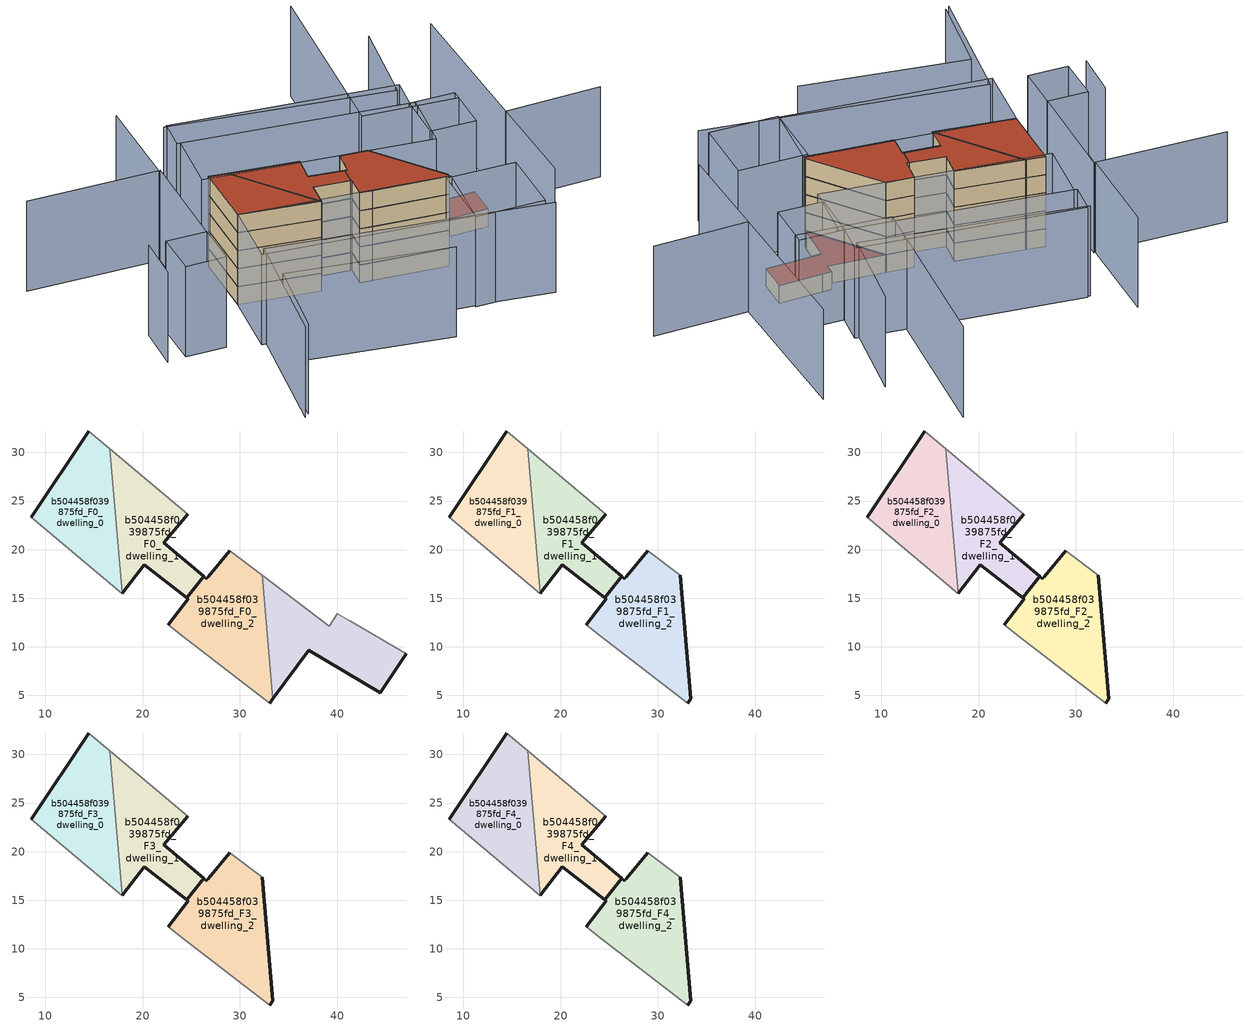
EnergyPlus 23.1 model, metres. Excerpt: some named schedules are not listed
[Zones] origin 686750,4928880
b504458f039875fd_F0_dwelling_0
 floor ground (EU_floor_Construction): 17.89,15.49 17.92,15.53 16.63,30.37 14.45,32.21 8.55,23.32 z0
 wall outside (EU_wall_Construction): 8.55,23.32 14.45,32.21 z0:3
 wall adiabatic (EU_wall_Construction): 14.45,32.21 16.63,30.37 / 17.92,15.53 17.89,15.49 8.55,23.32 z0:3
 wall to b504458f039875fd_F0_dwelling_1 (EU_wall_Construction): 16.63,30.37 17.92,15.53 z0:3
b504458f039875fd_F0_dwelling_1
 floor ground (EU_floor_Construction): 25.34,16.06 25.35,16.07 26.27,17.25 22.15,20.69 24.63,23.66 16.63,30.37 17.92,15.53 20.16,18.45 24.55,15.05 z0
 wall outside (EU_wall_Construction): 24.63,23.66 22.15,20.69 26.27,17.25 25.35,16.07 25.34,16.06 24.55,15.05 20.16,18.45 17.92,15.53 z0:3
 wall adiabatic (EU_wall_Construction): 16.63,30.37 24.63,23.66 z0:3
b504458f039875fd_F0_dwelling_2
 floor ground (EU_floor_Construction): 33.06,4.23 33.39,4.67 32.29,17.37 28.98,19.87 26.73,17.21 26.56,17.01 26.27,17.25 24.56,15.05 24.68,14.96 22.61,12.28 24.11,11.12 z0
 wall outside (EU_wall_Construction): 33.39,4.67 33.06,4.23 / 22.61,12.28 24.68,14.96 24.56,15.05 26.27,17.25 26.56,17.01 26.73,17.21 28.98,19.87 z0:3
 wall adiabatic (EU_wall_Construction): 33.06,4.23 24.11,11.12 22.61,12.28 / 28.98,19.87 32.29,17.37 z0:3
 wall to b504458f039875fd_F0_dwelling_3 (EU_wall_Construction): 32.29,17.37 33.39,4.67 z0:3
b504458f039875fd_F0_dwelling_3
 floor ground (EU_floor_Construction): 44.42,5.28 47.11,9.31 41.31,12.66 40,13.43 39.22,12.15 32.29,17.37 33.39,4.67 37.11,9.68 z0
 wall outside (EU_wall_Construction): 47.11,9.31 44.42,5.28 37.11,9.68 33.39,4.67 z0:3
 wall adiabatic (EU_wall_Construction): 32.29,17.37 39.22,12.15 40,13.43 41.31,12.66 47.11,9.31 z0:3
 roof outside (EU_roof_Construction): 41.31,12.66 47.11,9.31 44.42,5.28 37.11,9.68 33.39,4.67 32.29,17.37 39.22,12.15 40,13.43 z3
b504458f039875fd_F1_dwelling_0
 floor to b504458f039875fd_F0_dwelling_0 (EU_floor_Construction): 17.89,15.49 17.92,15.53 16.63,30.37 14.45,32.21 8.55,23.32 z3
 wall outside (EU_wall_Construction): 8.55,23.32 14.45,32.21 z3:6
 wall adiabatic (EU_wall_Construction): 14.45,32.21 16.63,30.37 / 17.92,15.53 17.89,15.49 8.55,23.32 z3:6
 wall to b504458f039875fd_F1_dwelling_1 (EU_wall_Construction): 16.63,30.37 17.92,15.53 z3:6
b504458f039875fd_F1_dwelling_1
 floor to b504458f039875fd_F0_dwelling_1 (EU_floor_Construction): 25.34,16.06 25.35,16.07 26.27,17.25 22.15,20.69 24.63,23.66 16.63,30.37 17.92,15.53 20.16,18.45 24.55,15.05 z3
 wall outside (EU_wall_Construction): 24.63,23.66 22.15,20.69 26.27,17.25 25.35,16.07 25.34,16.06 24.55,15.05 20.16,18.45 17.92,15.53 z3:6
 wall adiabatic (EU_wall_Construction): 16.63,30.37 24.63,23.66 z3:6
b504458f039875fd_F1_dwelling_2
 floor to b504458f039875fd_F0_dwelling_2 (EU_floor_Construction): 33.06,4.23 33.39,4.67 32.29,17.37 28.98,19.87 26.73,17.21 26.56,17.01 26.27,17.25 24.56,15.05 24.68,14.96 22.61,12.28 24.11,11.12 z3
 wall outside (EU_wall_Construction): 22.61,12.28 24.68,14.96 24.56,15.05 26.27,17.25 26.56,17.01 26.73,17.21 28.98,19.87 / 32.29,17.37 33.39,4.67 33.06,4.23 z3:6
 wall adiabatic (EU_wall_Construction): 33.06,4.23 24.11,11.12 22.61,12.28 / 28.98,19.87 32.29,17.37 z3:6
b504458f039875fd_F2_dwelling_0
 floor to b504458f039875fd_F1_dwelling_0 (EU_floor_Construction): 17.89,15.49 17.92,15.53 16.63,30.37 14.45,32.21 8.55,23.32 z6
 wall outside (EU_wall_Construction): 8.55,23.32 14.45,32.21 z6:9
 wall adiabatic (EU_wall_Construction): 14.45,32.21 16.63,30.37 / 17.92,15.53 17.89,15.49 8.55,23.32 z6:9
 wall to b504458f039875fd_F2_dwelling_1 (EU_wall_Construction): 16.63,30.37 17.92,15.53 z6:9
b504458f039875fd_F2_dwelling_1
 floor to b504458f039875fd_F1_dwelling_1 (EU_floor_Construction): 25.34,16.06 25.35,16.07 26.27,17.25 22.15,20.69 24.63,23.66 16.63,30.37 17.92,15.53 20.16,18.45 24.55,15.05 z6
 wall outside (EU_wall_Construction): 24.63,23.66 22.15,20.69 26.27,17.25 25.35,16.07 25.34,16.06 24.55,15.05 20.16,18.45 17.92,15.53 z6:9
 wall adiabatic (EU_wall_Construction): 16.63,30.37 24.63,23.66 z6:9
b504458f039875fd_F2_dwelling_2
 floor to b504458f039875fd_F1_dwelling_2 (EU_floor_Construction): 33.06,4.23 33.39,4.67 32.29,17.37 28.98,19.87 26.73,17.21 26.56,17.01 26.27,17.25 24.56,15.05 24.68,14.96 22.61,12.28 24.11,11.12 z6
 wall outside (EU_wall_Construction): 22.61,12.28 24.68,14.96 24.56,15.05 26.27,17.25 26.56,17.01 26.73,17.21 28.98,19.87 / 32.29,17.37 33.39,4.67 33.06,4.23 z6:9
 wall adiabatic (EU_wall_Construction): 33.06,4.23 24.11,11.12 22.61,12.28 / 28.98,19.87 32.29,17.37 z6:9
b504458f039875fd_F3_dwelling_0
 floor to b504458f039875fd_F2_dwelling_0 (EU_floor_Construction): 17.89,15.49 17.92,15.53 16.63,30.37 14.45,32.21 8.55,23.32 z9
 wall outside (EU_wall_Construction): 8.55,23.32 14.45,32.21 z9:12
 wall adiabatic (EU_wall_Construction): 14.45,32.21 16.63,30.37 / 17.92,15.53 17.89,15.49 8.55,23.32 z9:12
 wall to b504458f039875fd_F3_dwelling_1 (EU_wall_Construction): 16.63,30.37 17.92,15.53 z9:12
b504458f039875fd_F3_dwelling_1
 floor to b504458f039875fd_F2_dwelling_1 (EU_floor_Construction): 25.34,16.06 25.35,16.07 26.27,17.25 22.15,20.69 24.63,23.66 16.63,30.37 17.92,15.53 20.16,18.45 24.55,15.05 z9
 wall outside (EU_wall_Construction): 24.63,23.66 22.15,20.69 26.27,17.25 25.35,16.07 25.34,16.06 24.55,15.05 20.16,18.45 17.92,15.53 z9:12
 wall adiabatic (EU_wall_Construction): 16.63,30.37 24.63,23.66 z9:12
b504458f039875fd_F3_dwelling_2
 floor to b504458f039875fd_F2_dwelling_2 (EU_floor_Construction): 33.06,4.23 33.39,4.67 32.29,17.37 28.98,19.87 26.73,17.21 26.56,17.01 26.27,17.25 24.56,15.05 24.68,14.96 22.61,12.28 24.11,11.12 z9
 wall outside (EU_wall_Construction): 22.61,12.28 24.68,14.96 24.56,15.05 26.27,17.25 26.56,17.01 26.73,17.21 28.98,19.87 / 32.29,17.37 33.39,4.67 33.06,4.23 z9:12
 wall adiabatic (EU_wall_Construction): 33.06,4.23 24.11,11.12 22.61,12.28 / 28.98,19.87 32.29,17.37 z9:12
b504458f039875fd_F4_dwelling_0
 floor to b504458f039875fd_F3_dwelling_0 (EU_floor_Construction): 17.89,15.49 17.92,15.53 16.63,30.37 14.45,32.21 8.55,23.32 z12
 wall outside (EU_wall_Construction): 8.55,23.32 14.45,32.21 z12:15
 wall adiabatic (EU_wall_Construction): 14.45,32.21 16.63,30.37 / 17.92,15.53 17.89,15.49 8.55,23.32 z12:15
 wall to b504458f039875fd_F4_dwelling_1 (EU_wall_Construction): 16.63,30.37 17.92,15.53 z12:15
 roof outside (EU_roof_Construction): 16.63,30.37 17.92,15.53 17.89,15.49 8.55,23.32 14.45,32.21 z15
b504458f039875fd_F4_dwelling_1
 floor to b504458f039875fd_F3_dwelling_1 (EU_floor_Construction): 25.34,16.06 25.35,16.07 26.27,17.25 22.15,20.69 24.63,23.66 16.63,30.37 17.92,15.53 20.16,18.45 24.55,15.05 z12
 wall outside (EU_wall_Construction): 24.63,23.66 22.15,20.69 26.27,17.25 25.35,16.07 25.34,16.06 24.55,15.05 20.16,18.45 17.92,15.53 z12:15
 wall adiabatic (EU_wall_Construction): 16.63,30.37 24.63,23.66 z12:15
 roof outside (EU_roof_Construction): 24.63,23.66 22.15,20.69 26.27,17.25 25.35,16.07 25.34,16.06 24.55,15.05 20.16,18.45 17.92,15.53 16.63,30.37 z15
b504458f039875fd_F4_dwelling_2
 floor to b504458f039875fd_F3_dwelling_2 (EU_floor_Construction): 33.06,4.23 33.39,4.67 32.29,17.37 28.98,19.87 26.73,17.21 26.56,17.01 26.27,17.25 24.56,15.05 24.68,14.96 22.61,12.28 24.11,11.12 z12
 wall outside (EU_wall_Construction): 22.61,12.28 24.68,14.96 24.56,15.05 26.27,17.25 26.56,17.01 26.73,17.21 28.98,19.87 / 32.29,17.37 33.39,4.67 33.06,4.23 z12:15
 wall adiabatic (EU_wall_Construction): 33.06,4.23 24.11,11.12 22.61,12.28 / 28.98,19.87 32.29,17.37 z12:15
 roof outside (EU_roof_Construction): 32.29,17.37 33.39,4.67 33.06,4.23 24.11,11.12 22.61,12.28 24.68,14.96 24.56,15.05 26.27,17.25 26.56,17.01 26.73,17.21 28.98,19.87 z15
shading: 42.85,-6.84 51.2,6.92 / -9.94,-0.28 3.37,15.52 / 3.37,15.52 35.74,-11.77 / -4.7,29.37 -8.95,23.34 / -9.02,-0.22 -0.41,9.83 / -0.41,9.83 18.68,-6.54 / 63.67,-0.64 51.2,6.86 / 51.2,6.86 63.85,27.89 / 50.41,14.25 38.98,22.84 / 38.98,22.84 56.84,46.59 / 56.49,33.31 47.27,22.38 / 47.27,22.38 21.38,44.21 / 12.06,38.62 2.54,24.47 / 20.13,51.38 11.83,38.72 / 11.83,38.72 -4.9,49.68 / 35.39,-10.29 26.59,-4.51 / 26.59,-4.51 32.36,4.28 / 32.36,4.28 41.16,-1.51 / 41.16,-1.51 35.39,-10.29 / 8.55,23.32 33.24,4.08 / 33.24,4.08 26.69,-4.32 / 26.69,-4.32 2,14.91 / 2,14.91 8.55,23.32 / 51.16,15.36 46.87,8.95 / 46.87,8.95 41.13,12.79 / 41.13,12.79 45.41,19.2 / 45.41,19.2 51.16,15.36 / 2.61,24.58 -1.22,18.69 / -1.22,18.69 -6.42,22.08 / -6.42,22.08 -2.59,27.96 / -2.59,27.96 2.61,24.58 / 19.27,40.08 46.1,18.67 / 46.1,18.67 40.02,11.05 / 40.02,11.05 13.2,32.46 / 13.2,32.46 19.27,40.08 / 45.5,19.13 18.88,40.38 / 18.88,40.38 21.9,44.17 / 21.9,44.17 48.52,22.92 / 48.52,22.92 45.5,19.13 z0:15
[Building]
EU S2 Campaign: North Axis=0; Terrain=City; Solar Distribution=FullExterior
[Site:Location]
Bologna: Latitude=44.5; Longitude=11.25; Time Zone=1; Elevation=37
[SizingPeriod:WeatherFileDays]
AnnualSizingPeriod: Begin Month=1; Begin Day of Month=1; End Month=12; End Day of Month=31; Day of Week for Start Day=Monday; Use Weather File Daylight Saving Period=No; Use Weather File Rain and Snow Indicators=No
[MATERIAL]
EU_InternalMass_Material: Roughness=MediumRough; Thickness=0.1; Conductivity=1; Density=1800; Specific Heat=900; Thermal Absorptance=0.9; Solar Absorptance=0.7; Visible Absorptance=0.7
[MATERIAL:NOMASS] Roughness=MediumRough; Thermal Absorptance=0.9; Solar Absorptance=0.7; Visible Absorptance=0.7
Name | Thermal Resistance
EU_wall_NoMass | 0.905828
EU_roof_NoMass | 0.37593
EU_floor_NoMass | 0.67114
[CONSTRUCTION]
EU_wall_Construction: EU_wall_NoMass
EU_roof_Construction: EU_roof_NoMass
EU_floor_Construction: EU_floor_NoMass
EU_InternalMass_Construction: EU_InternalMass_Material
[ZONE] Type=1; Multiplier=1; Ceiling Height=autocalculate; Floor Area=autocalculate; Part of Total Floor Area=Yes
Name | Volume
b504458f039875fd_F0_dwelling_0; b504458f039875fd_F1_dwelling_0; b504458f039875fd_F2_dwelling_0; b504458f039875fd_F3_dwelling_0; b504458f039875fd_F4_dwelling_0 | 239.93
b504458f039875fd_F0_dwelling_1 | 210.831
b504458f039875fd_F1_dwelling_1; b504458f039875fd_F2_dwelling_1; b504458f039875fd_F3_dwelling_1; b504458f039875fd_F4_dwelling_1 | 210.832
b504458f039875fd_F0_dwelling_2 | 269.03
b504458f039875fd_F1_dwelling_2; b504458f039875fd_F2_dwelling_2; b504458f039875fd_F3_dwelling_2; b504458f039875fd_F4_dwelling_2 | 269.029
b504458f039875fd_F0_dwelling_3 | 239.92
[INTERNALMASS] Construction=EU_InternalMass_Construction
Name | Zone or ZoneList | Surface Area
b504458f039875fd_F0_dwelling_0_EU_InternalMass | b504458f039875fd_F0_dwelling_0 | 79.9765
b504458f039875fd_F0_dwelling_1_EU_InternalMass | b504458f039875fd_F0_dwelling_1 | 70.2808
b504458f039875fd_F0_dwelling_2_EU_InternalMass | b504458f039875fd_F0_dwelling_2 | 89.682
b504458f039875fd_F0_dwelling_3_EU_InternalMass | b504458f039875fd_F0_dwelling_3 | 79.973
b504458f039875fd_F1_dwelling_0_EU_InternalMass | b504458f039875fd_F1_dwelling_0 | 106.636
b504458f039875fd_F1_dwelling_1_EU_InternalMass | b504458f039875fd_F1_dwelling_1 | 106.631
b504458f039875fd_F1_dwelling_2_EU_InternalMass | b504458f039875fd_F1_dwelling_2 | 106.633
b504458f039875fd_F2_dwelling_0_EU_InternalMass | b504458f039875fd_F2_dwelling_0 | 106.636
b504458f039875fd_F2_dwelling_1_EU_InternalMass | b504458f039875fd_F2_dwelling_1 | 106.631
b504458f039875fd_F2_dwelling_2_EU_InternalMass | b504458f039875fd_F2_dwelling_2 | 106.633
b504458f039875fd_F3_dwelling_0_EU_InternalMass | b504458f039875fd_F3_dwelling_0 | 106.636
b504458f039875fd_F3_dwelling_1_EU_InternalMass | b504458f039875fd_F3_dwelling_1 | 106.631
b504458f039875fd_F3_dwelling_2_EU_InternalMass | b504458f039875fd_F3_dwelling_2 | 106.633
b504458f039875fd_F4_dwelling_0_EU_InternalMass | b504458f039875fd_F4_dwelling_0 | 106.636
b504458f039875fd_F4_dwelling_1_EU_InternalMass | b504458f039875fd_F4_dwelling_1 | 106.631
b504458f039875fd_F4_dwelling_2_EU_InternalMass | b504458f039875fd_F4_dwelling_2 | 106.633
[OTHEREQUIPMENT] Fuel Type=Electricity; Design Level Calculation Method=Watts/Area; Power per Zone Floor Area=1; Fraction Latent=0; Fraction Radiant=0; Fraction Lost=0; Carbon Dioxide Generation Rate=0; EndUse Subcategory=EU_Step8_InternalGains
Name | Zone or ZoneList or Space or SpaceList | Schedule
EU_Step8_InternalGain_b504458f039875fd_F0_dwelling_0_f000 | b504458f039875fd_F0_dwelling_0 | EU_Step8_GainSchedule_b504458f039875fd_F0_dwelling_0_f000
EU_Step8_InternalGain_b504458f039875fd_F0_dwelling_1_f000 | b504458f039875fd_F0_dwelling_1 | EU_Step8_GainSchedule_b504458f039875fd_F0_dwelling_1_f000
EU_Step8_InternalGain_b504458f039875fd_F0_dwelling_2_f000 | b504458f039875fd_F0_dwelling_2 | EU_Step8_GainSchedule_b504458f039875fd_F0_dwelling_2_f000
EU_Step8_InternalGain_b504458f039875fd_F0_dwelling_3_f000 | b504458f039875fd_F0_dwelling_3 | EU_Step8_GainSchedule_b504458f039875fd_F0_dwelling_3_f000
EU_Step8_InternalGain_b504458f039875fd_F1_dwelling_0_f000 | b504458f039875fd_F1_dwelling_0 | EU_Step8_GainSchedule_b504458f039875fd_F1_dwelling_0_f000
EU_Step8_InternalGain_b504458f039875fd_F1_dwelling_1_f000 | b504458f039875fd_F1_dwelling_1 | EU_Step8_GainSchedule_b504458f039875fd_F1_dwelling_1_f000
EU_Step8_InternalGain_b504458f039875fd_F1_dwelling_2_f000 | b504458f039875fd_F1_dwelling_2 | EU_Step8_GainSchedule_b504458f039875fd_F1_dwelling_2_f000
EU_Step8_InternalGain_b504458f039875fd_F2_dwelling_0_f000 | b504458f039875fd_F2_dwelling_0 | EU_Step8_GainSchedule_b504458f039875fd_F2_dwelling_0_f000
EU_Step8_InternalGain_b504458f039875fd_F2_dwelling_1_f000 | b504458f039875fd_F2_dwelling_1 | EU_Step8_GainSchedule_b504458f039875fd_F2_dwelling_1_f000
EU_Step8_InternalGain_b504458f039875fd_F2_dwelling_2_f000 | b504458f039875fd_F2_dwelling_2 | EU_Step8_GainSchedule_b504458f039875fd_F2_dwelling_2_f000
EU_Step8_InternalGain_b504458f039875fd_F3_dwelling_0_f000 | b504458f039875fd_F3_dwelling_0 | EU_Step8_GainSchedule_b504458f039875fd_F3_dwelling_0_f000
EU_Step8_InternalGain_b504458f039875fd_F3_dwelling_1_f000 | b504458f039875fd_F3_dwelling_1 | EU_Step8_GainSchedule_b504458f039875fd_F3_dwelling_1_f000
EU_Step8_InternalGain_b504458f039875fd_F3_dwelling_2_f000 | b504458f039875fd_F3_dwelling_2 | EU_Step8_GainSchedule_b504458f039875fd_F3_dwelling_2_f000
EU_Step8_InternalGain_b504458f039875fd_F4_dwelling_0_f000 | b504458f039875fd_F4_dwelling_0 | EU_Step8_GainSchedule_b504458f039875fd_F4_dwelling_0_f000
EU_Step8_InternalGain_b504458f039875fd_F4_dwelling_1_f000 | b504458f039875fd_F4_dwelling_1 | EU_Step8_GainSchedule_b504458f039875fd_F4_dwelling_1_f000
EU_Step8_InternalGain_b504458f039875fd_F4_dwelling_2_f000 | b504458f039875fd_F4_dwelling_2 | EU_Step8_GainSchedule_b504458f039875fd_F4_dwelling_2_f000
[ZONEVENTILATION:DESIGNFLOWRATE] Schedule=EU_AlwaysOn; Design Flow Rate Calculation Method=AirChanges/Hour; Air Changes per Hour=0.73129; Ventilation Type=Natural; Fan Pressure Rise=0; Fan Total Efficiency=1; Constant Term Coefficient=1; Temperature Term Coefficient=0; Velocity Term Coefficient=0; Velocity Squared Term Coefficient=0; Minimum Indoor Temperature=-100; Maximum Indoor Temperature=100; Delta Temperature=-100; Minimum Outdoor Temperature=-100; Maximum Outdoor Temperature=100; Maximum Wind Speed=40
Name | Zone or ZoneList or Space or SpaceList
EU_ConstantAir_b504458f039875fd_F0_dwelling_0 | b504458f039875fd_F0_dwelling_0
EU_ConstantAir_b504458f039875fd_F0_dwelling_1 | b504458f039875fd_F0_dwelling_1
EU_ConstantAir_b504458f039875fd_F0_dwelling_2 | b504458f039875fd_F0_dwelling_2
EU_ConstantAir_b504458f039875fd_F0_dwelling_3 | b504458f039875fd_F0_dwelling_3
EU_ConstantAir_b504458f039875fd_F1_dwelling_0 | b504458f039875fd_F1_dwelling_0
EU_ConstantAir_b504458f039875fd_F1_dwelling_1 | b504458f039875fd_F1_dwelling_1
EU_ConstantAir_b504458f039875fd_F1_dwelling_2 | b504458f039875fd_F1_dwelling_2
EU_ConstantAir_b504458f039875fd_F2_dwelling_0 | b504458f039875fd_F2_dwelling_0
EU_ConstantAir_b504458f039875fd_F2_dwelling_1 | b504458f039875fd_F2_dwelling_1
EU_ConstantAir_b504458f039875fd_F2_dwelling_2 | b504458f039875fd_F2_dwelling_2
EU_ConstantAir_b504458f039875fd_F3_dwelling_0 | b504458f039875fd_F3_dwelling_0
EU_ConstantAir_b504458f039875fd_F3_dwelling_1 | b504458f039875fd_F3_dwelling_1
EU_ConstantAir_b504458f039875fd_F3_dwelling_2 | b504458f039875fd_F3_dwelling_2
EU_ConstantAir_b504458f039875fd_F4_dwelling_0 | b504458f039875fd_F4_dwelling_0
EU_ConstantAir_b504458f039875fd_F4_dwelling_1 | b504458f039875fd_F4_dwelling_1
EU_ConstantAir_b504458f039875fd_F4_dwelling_2 | b504458f039875fd_F4_dwelling_2
[HVACTEMPLATE:THERMOSTAT] Constant Heating Setpoint=20; Constant Cooling Setpoint=50
EU_HeatOnly_b504458f039875fd_F0_dwelling_0; EU_HeatOnly_b504458f039875fd_F0_dwelling_1; EU_HeatOnly_b504458f039875fd_F0_dwelling_2; EU_HeatOnly_b504458f039875fd_F0_dwelling_3; EU_HeatOnly_b504458f039875fd_F1_dwelling_0; EU_HeatOnly_b504458f039875fd_F1_dwelling_1; EU_HeatOnly_b504458f039875fd_F1_dwelling_2; EU_HeatOnly_b504458f039875fd_F2_dwelling_0; EU_HeatOnly_b504458f039875fd_F2_dwelling_1; EU_HeatOnly_b504458f039875fd_F2_dwelling_2; EU_HeatOnly_b504458f039875fd_F3_dwelling_0; EU_HeatOnly_b504458f039875fd_F3_dwelling_1; EU_HeatOnly_b504458f039875fd_F3_dwelling_2; EU_HeatOnly_b504458f039875fd_F4_dwelling_0; EU_HeatOnly_b504458f039875fd_F4_dwelling_1; EU_HeatOnly_b504458f039875fd_F4_dwelling_2
[HVACTEMPLATE:ZONE:IDEALLOADSAIRSYSTEM] System Availability Schedule=EU_AlwaysOn; Maximum Heating Supply Air Temperature=50; Minimum Cooling Supply Air Temperature=13; Maximum Heating Supply Air Humidity Ratio=0.0156; Minimum Cooling Supply Air Humidity Ratio=0.0077; Heating Limit=NoLimit; Cooling Limit=NoLimit; Heating Availability Schedule=EU_AlwaysOn; Cooling Availability Schedule=EU_CoolingOff; Dehumidification Control Type=ConstantSensibleHeatRatio; Cooling Sensible Heat Ratio=0.7; Dehumidification Setpoint=60; Humidification Control Type=None; Humidification Setpoint=30; Outdoor Air Method=None; Outdoor Air Flow Rate per Person=0.00944; Outdoor Air Flow Rate per Zone Floor Area=0; Outdoor Air Flow Rate per Zone=0; Demand Controlled Ventilation Type=None; Outdoor Air Economizer Type=NoEconomizer; Heat Recovery Type=None; Sensible Heat Recovery Effectiveness=0.7; Latent Heat Recovery Effectiveness=0.65
Name | Template Thermostat
b504458f039875fd_F0_dwelling_0 | EU_HeatOnly_b504458f039875fd_F0_dwelling_0
b504458f039875fd_F0_dwelling_1 | EU_HeatOnly_b504458f039875fd_F0_dwelling_1
b504458f039875fd_F0_dwelling_2 | EU_HeatOnly_b504458f039875fd_F0_dwelling_2
b504458f039875fd_F0_dwelling_3 | EU_HeatOnly_b504458f039875fd_F0_dwelling_3
